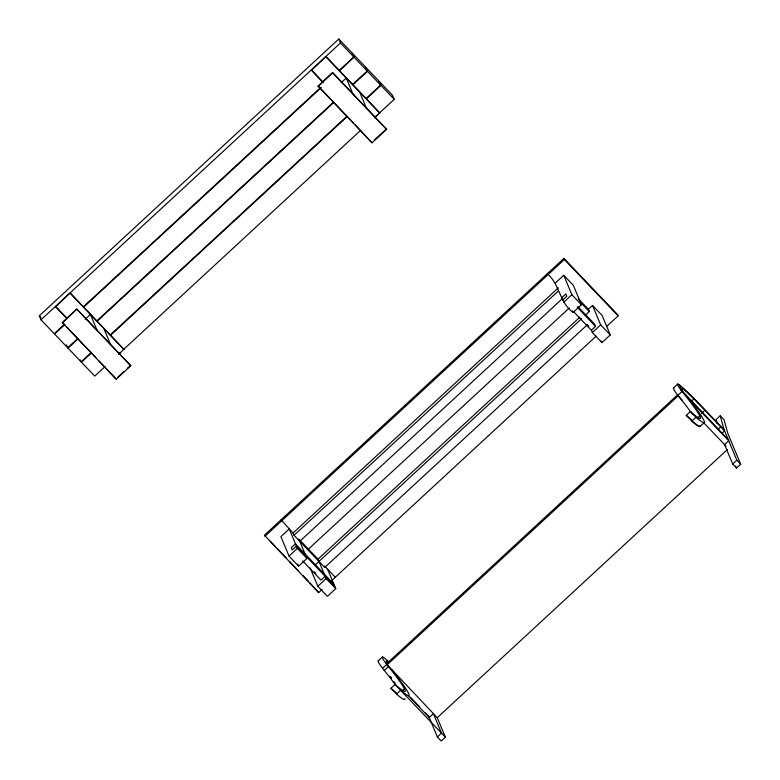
<?xml version="1.0" encoding="UTF-8"?>
<svg xmlns="http://www.w3.org/2000/svg" width="780" height="780" viewBox="0 0 780 780"><rect width="100%" height="100%" fill="white"/><g stroke="black" fill="none" stroke-linecap="round" stroke-linejoin="round"><path stroke-width="1.17" d="M64.545 324.217L54.268 333.713L40.989 319.8L39.312 315.793L338.793 39L352.072 52.923L353.75 56.921L339.193 70.376M40.989 319.8L340.46 42.998L338.793 39M66.651 318.23L55.731 306.793L70.103 292.89L123.844 349.206L118.901 354.403M323.29 82.68L311.532 70.366L325.904 56.453L379.655 112.778L374.702 117.975M62.293 322.471L76.849 309.017L130.786 365.781L116.22 379.236L62.293 322.471L63.97 324.226M318.094 86.034L332.651 72.579L386.587 129.353L372.031 142.808L318.094 86.034L353.36 122.996M62.478 322.92L76.849 309.017M318.279 86.492L332.651 72.579M83.382 306.803L320.161 87.965M64.847 324.538L54.571 334.035L67.704 347.802L77.981 338.296M83.684 307.125L321.36 87.457M339.495 70.697L354.052 57.242L352.375 53.235L365.508 67.002L367.185 70.999L352.628 84.454M85.303 319.205L90.441 314.457L97.003 330.135M341.113 82.778L346.252 78.029L352.804 93.697M96.827 320.882L333.606 102.043M78.283 338.618L68.006 348.114L81.149 361.881L91.426 352.375M97.13 321.204L333.908 102.356M352.93 84.776L367.487 71.321L365.81 67.314L378.953 81.081L380.62 85.079L366.064 98.534M110.263 334.961L347.041 116.122M91.728 352.697L81.452 362.193L94.731 376.116L105.008 366.619M110.565 335.283L347.344 116.434M366.366 98.855L380.923 85.4L379.255 81.393L392.535 95.316L394.212 99.323L379.655 112.778M118.706 353.954L120.422 352.365M123.844 349.206L360.623 130.357M374.517 117.526L377.939 114.358M117.751 377.198L123.747 371.66M127.169 368.491L130.591 365.332M374.41 139.981L386.402 128.905M606.752 326.362L618.13 315.841L617.653 314.701L563.911 258.385L264.43 535.178L318.659 592.634L322.159 589.397M264.907 536.318L564.389 259.526L563.911 258.385M555.428 282.945L563.745 275.262L573.339 285.314L581.471 304.746L573.154 312.439C559.406 302.894 559.825 284.086 547.267 273.76M587.359 324.743L324.733 567.479L294.021 535.294L293.065 533.013L558.373 287.791M294.021 535.294L558.431 290.911M561.639 297.804L565.802 293.962L566.758 296.254L562.594 300.095M299.773 541.33L562.409 298.594M289.039 556.111L297.356 548.418L289.224 528.986L280.907 536.679L289.039 556.111L298.633 566.163L306.95 558.48L305.994 556.189M563.56 302.377L571.876 294.694L563.745 275.262M308.422 549.1L569.264 308.012M324.236 574.021L318.016 559.153L579.755 317.245M585.175 315.403L589.339 311.561L588.383 309.27L592.537 305.428L602.14 315.481L610.262 334.922L601.946 342.605L592.351 332.553L591.396 330.262L573.865 311.902M314.818 565.285L581.607 318.708M591.396 330.262L595.55 326.42L594.594 324.139L577.902 306.647M327.619 569.215L335.741 588.646L327.424 596.339L317.831 586.277L326.147 578.594L325.192 576.303L321.029 580.154L302.669 560.908M592.351 332.553L600.668 324.86L592.537 305.428M331.793 580.495L596.135 336.17M378.193 660.855L382.356 657.004M673.52 387.913L677.683 384.062M395.519 685.093A86.327 6.591 47.3 0 0 384.793 671.063L382.541 668.284L386.704 664.443A37.274 2.847 47.3 0 1 382.96 657.072L383.819 657.559A45.747 3.49 47.3 0 1 388.508 661.557M692.123 413.985A86.327 6.591 47.3 0 0 680.121 398.122L677.869 395.353L682.032 391.502L679.136 384.608L678.288 384.13A37.245 2.847 47.3 0 0 682.012 391.482L684.284 394.28A86.327 6.591 47.3 0 1 699.767 415.877L698.1 417.398M386.938 665.018L678.103 395.909L677.625 394.768L386.461 663.877L437.239 717.717L445.37 737.158L441.207 741L437.375 736.973L428.766 716.401L425.451 712.93M384.296 670.449L388.45 666.598M691.373 401.222L693.868 398.911L698.051 403.104M404.908 698.578A63.521 4.856 47.3 0 1 397.907 695.312L390.907 688.292L395.07 684.45A57.837 4.417 47.3 0 0 404.44 688.808L402.782 690.349M700.225 425.627A63.521 4.856 47.3 0 1 693.225 422.36L686.244 415.35L690.398 411.508A57.837 4.417 47.3 0 0 699.758 415.857M396.445 694.093L400.598 690.242L402.061 691.47A63.521 4.856 47.3 0 0 408.779 693.868L408.252 692.767A91.962 7.03 47.3 0 0 394.017 672.594L391.745 669.767M691.762 421.142L695.926 417.31L697.388 418.529A63.521 4.856 47.3 0 0 704.116 420.927L703.579 419.825A91.962 7.03 47.3 0 0 689.344 399.652L688.525 398.629L728.725 440.749L724.562 444.59L732.693 464.022L736.525 468.049L740.688 464.207L727.935 433.729L724.054 419.806L720.213 415.779L716.059 419.63L717.191 423.686M701.61 413.341L704.925 410.251L724.581 430.843L722.085 433.154M700.177 426.358L704.174 422.662M718.243 429.127L720.749 426.835M437.239 717.717L727.506 449.436M437.375 736.973L441.529 733.132L433.397 713.7L429.244 717.542L408.301 695.604M732.693 464.022L736.846 460.18L724.113 429.712L720.213 415.779M388.381 662.434L386.724 661.255A31.58 2.408 47.3 0 0 387.202 663.731M691.918 420.985L693.391 422.224A63.521 4.856 47.3 0 0 700.391 425.47M698.061 403.114L700.235 405.337M700.245 405.346L704.925 410.251M564.389 259.526L618.13 315.841M724.103 429.702L692.143 396.494A45.747 3.49 47.3 0 0 679.136 384.608M728.237 439.608L683.68 392.476A31.58 2.408 47.3 0 1 682.042 388.303L683.709 389.493A40.053 3.062 47.3 0 1 693.868 398.911M678.103 395.909L681.983 399.984M703.628 422.653L726.102 446.209M340.46 42.998L353.75 56.921M354.052 57.242L367.185 70.999M367.487 71.321L380.62 85.079M380.923 85.4L394.212 99.323M690.398 411.508L695.926 417.31M736.846 460.18L740.688 464.207M578.36 298.779L588.383 309.27M580.154 301.938L589.339 311.561M571.876 294.694L581.471 304.746M600.668 324.86L610.262 334.922M577.19 307.183L595.55 326.42M587.096 324.48L588.764 326.225M326.089 56.911L379.84 113.227M332.836 73.037L386.587 129.353M322.14 81.227L311.347 69.907L311.532 70.366M355.046 124.761L372.031 142.808M70.288 293.339L124.039 349.654M293.065 533.013L281.063 519.802M299.618 539.887L318.016 559.153M324.548 565.997L335.293 577.258M77.035 309.465L130.786 365.781M333.83 584.074L295.444 543.845L291.281 547.697L292.237 549.978L296.4 546.136L334.786 586.365M297.356 548.418L306.95 558.48M326.147 578.594L335.741 588.646M314.233 571.74L315.9 573.495M66.339 317.655L55.546 306.345L55.731 306.793M66.485 326.869L95.882 357.669M99.236 361.189L116.22 379.236M270.309 541.34L275.35 546.614M277.027 548.379L286.27 558.051M289.624 561.571L298.019 570.375M303.059 575.65L308.1 580.934M309.777 582.699L318.659 592.634M410.534 697.3L419.65 706.846M389.873 676.289L391.55 678.044M395.07 684.45L445.37 737.158M39.312 315.793L40.97 317.538M386.704 664.443L388.957 667.222A86.327 6.591 47.3 0 1 404.44 688.808M677.859 395.333L677.869 395.353A37.245 2.847 47.3 0 1 674.134 387.982M735.628 465.894L736.525 468.049M601.312 341.084L601.946 342.605M572.52 310.918L573.154 312.439M359.687 92.108L366.239 107.776M298.818 539.048L305.038 553.907M310.148 567.928L317.831 586.277M297.726 564.008L298.633 566.163M103.886 328.536L110.438 344.214M80.311 359.873L81.149 361.881M66.456 344.799L67.704 347.802M382.541 668.284A37.274 2.847 47.3 0 1 378.797 660.923M396.24 692.757A57.837 4.417 47.3 0 1 390.907 688.292M389.854 676.435A91.962 7.03 47.3 0 1 391.297 678.259M393.978 681.72A91.962 7.03 47.3 0 1 395.216 683.358M691.567 419.815A57.837 4.417 47.3 0 1 686.244 415.35M682.666 388.645L680.999 390.185L682.675 388.654"/></g></svg>
